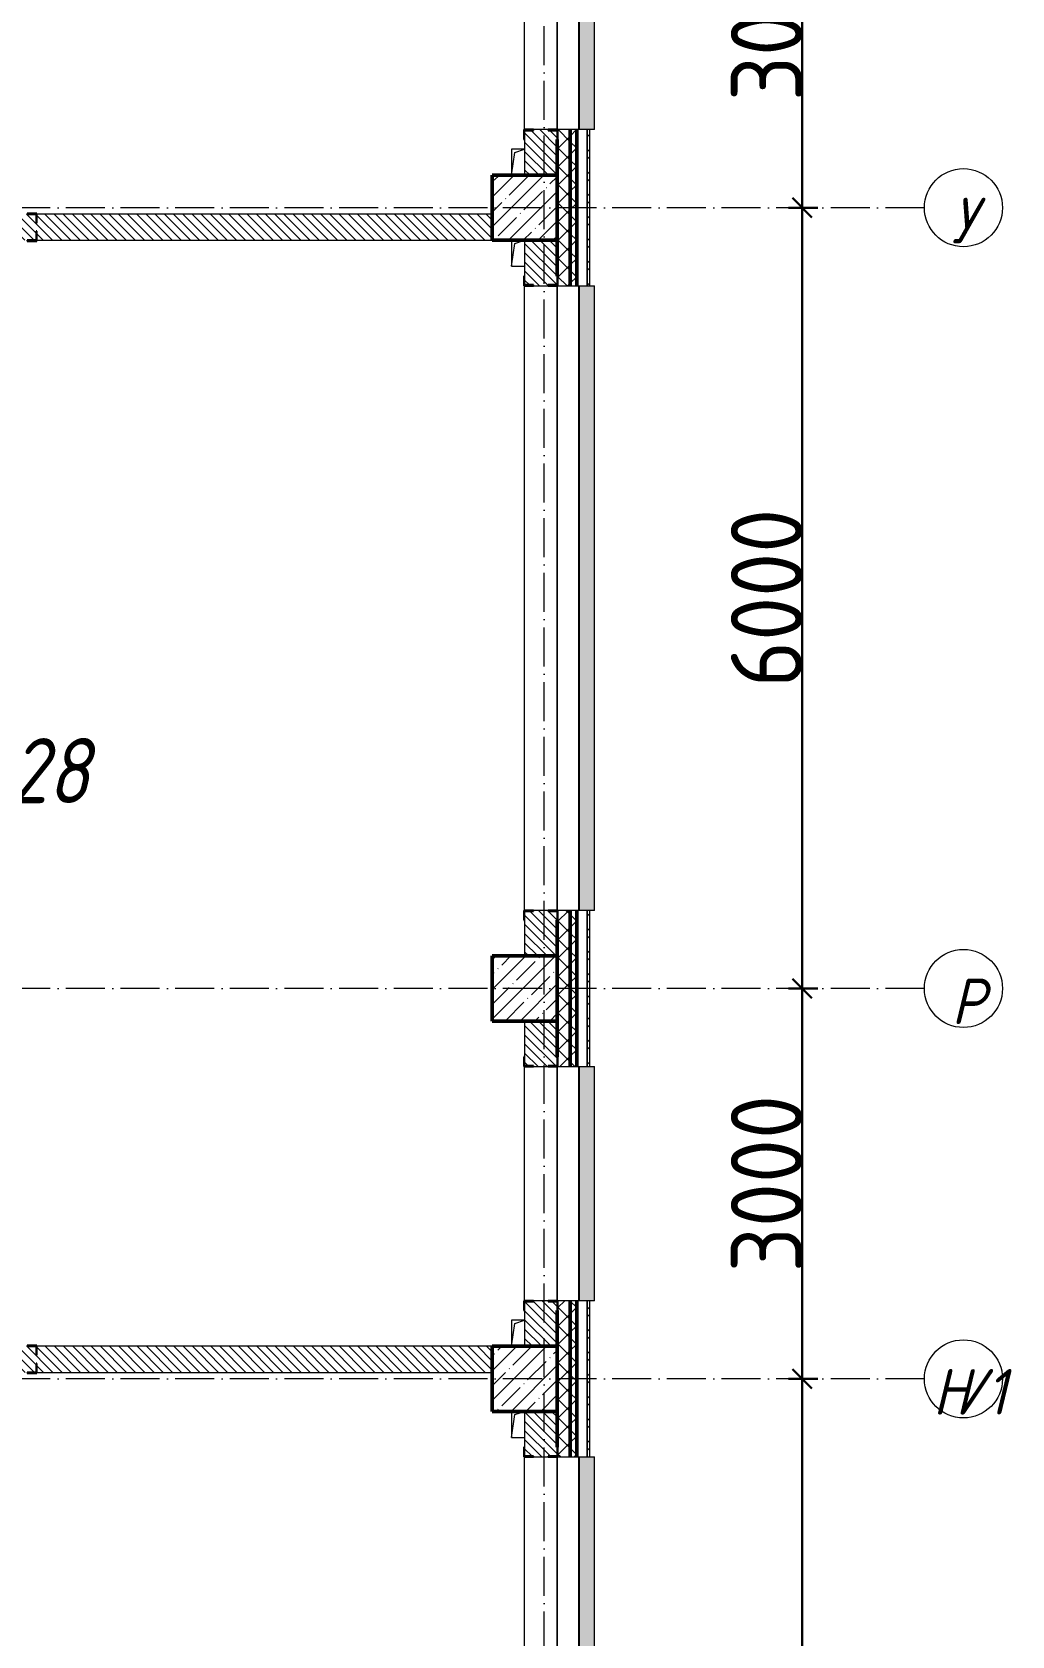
# Model space of a CAD drawing. Header units: millimetres. Extents: x 35697 to 388678, y -91946 to 171347.
# Drawn here: x 380983 to 388518, y -63507 to -51182 of the extents above; entities that cross this region are included whole.
import ezdxf

# ---------------------------------------------------------------- set-up
doc = ezdxf.new("R2010")
doc.units = ezdxf.units.MM
doc.linetypes.add('50_200_ШТРИХ_1Т_ш5_п1_п1_', pattern=[700, 500, -100, 0, -100])
for name, color, linetype, lineweight in [('A-____-____-DIMS', 7, 'Continuous', 9), ('A-GENM-____-MCUT', 7, 'Continuous', 25), ('A-GENM-____-OTLN', 7, 'Continuous', 9), ('A-GENM-____-OTLN-1', 7, 'Continuous', 25), ('A-GLAZ-____-OTLN', 7, 'Continuous', 9), ('A-WALL-____-MCUT-2', 7, 'Continuous', 50), ('A-WALL-____-MCUT-3', 7, 'Continuous', 9), ('A-WALL-____-OTLN', 7, 'Continuous', 9), ('A-WALL-____-PATT-1', 7, 'Continuous', 9), ('A-WALL-FNSH-MCUT-1', 7, 'Continuous', 9), ('S-COLS-____-MCUT', 7, 'Continuous', 50), ('S-COLS-____-OTLN', 7, 'Continuous', 9), ('S-GRID-____-IDEN', 7, 'Continuous', 9), ('S-GRID-____-OTLN-1', 7, '50_200_ШТРИХ_1Т_ш5_п1_п1_', 9), ('Марки помещений', 7, 'Continuous', 9), ('стяжа', 7, 'Continuous', 30)]:
    doc.layers.add(name, color=color, linetype=linetype, lineweight=lineweight)
doc.layers.add('A-GLAZ-____-OTLN-1', color=7, linetype='Continuous', lineweight=9, true_color=0xc0c0c0)
doc.styles.add('ISOCPEUR_I', font='isocpeui.ttf', dxfattribs={"width": 0.9, "height": 2.5})
doc.styles.add('ISOCPEUR_I_2', font='isocpeui.ttf', dxfattribs={"width": 0.85, "height": 2.3})
doc.styles.add('ISOCPEUR_I_9', font='isocpeui.ttf', dxfattribs={"width": 0.9, "height": 250})
doc.styles.add('СПДС', font='isocpeur.ttf', dxfattribs={"width": 0.9})
doc.dimstyles.new('ISO-2_5_0_9К_БОЛЬШОЙ_ОСИ', dxfattribs={"dimscale": 304.8, "dimtxt": 248.995294, "dimasz": 0.492126, "dimexe": 0.393701, "dimexo": 0, "dimgap": 0, "dimtad": 1, "dimdec": 0, "dimzin": 0, "dimdsep": 46, "dimtxsty": 'ISOCPEUR_I_9', "dimblk1": 'OBLIQUE', "dimblk2": 'OBLIQUE', "dimsah": 1, "dimcen": 0.09, "dimdle": 0.393701, "dimazin": 0, "dimtfac": 1, "dimtdec": 4, "dimtix": 1, "dimtmove": 0, "dimatfit": 3, "dimfxl": 1, "dimtvp": 1, "dimtolj": 1, "dimtzin": 0, "dimarcsym": 2})
pattern_1 = [(135, (283770.707, -86863.456), (-35.35534, -35.35534), [])]
pattern_2 = [(45, (283770.71, -86863.46), (-70.71068, 70.71068), []), (135, (283770.71, -86863.46), (-70.71068, -70.71068), [])]

# ---------------------------------------------------------------- blocks, each defined once
blk = doc.blocks.new('BSC_Колонна _Прямоугольная - 500х500-V31-АР1_План отверстий 3 этажа в осях 1-64_А-ГГ')
at = {"layer": 'S-COLS-____-OTLN'}
h = blk.add_hatch(dxfattribs=at)
h.set_pattern_fill('FP_68', color=256, style=0, pattern_type=2)
h.set_pattern_definition([(45, (-101000, -25331.04), (-114.04925, 114.04925), []), (45, (-100885.95, -25331.04), (-114.04925, 114.04925), [201.613, -40.323, 3.353, -36.97])])
h.paths.add_polyline_path([(-250, -250), (250, -250), (250, 250), (-250, 250)], flags=0)
at = {"layer": 'S-COLS-____-MCUT'}
for p, q in [((250, 250), (-250, 250)), ((-250, 250), (-250, -250)), ((250, -250), (250, 250)), ((-250, -250), (250, -250))]:
    blk.add_line(p, q, dxfattribs=at)
blk = doc.blocks.new('BSC_Колонна _Прямоугольная - 500х500-V33-АР1_План отверстий 3 этажа в осях 1-64_А-ГГ')
at = {"layer": 'S-COLS-____-OTLN'}
h = blk.add_hatch(dxfattribs=at)
h.set_pattern_fill('FP_70', color=256, style=0, pattern_type=2)
h.set_pattern_definition([(45, (-101000, -34331.04), (-114.04925, 114.04925), []), (45, (-100885.95, -34331.04), (-114.04925, 114.04925), [201.613, -40.323, 3.353, -36.97])])
h.paths.add_polyline_path([(-250, -250), (250, -250), (250, 250), (-250, 250), (-250, -56)], flags=0)
at = {"layer": 'S-COLS-____-MCUT'}
for p, q in [((250, 250), (-250, 250)), ((-250, 250), (-250, -250)), ((250, -250), (250, 250)), ((-250, -250), (250, -250))]:
    blk.add_line(p, q, dxfattribs=at)
blk = doc.blocks.new('BSC_Колонна _Прямоугольная - 500х500-V39-АР1_План отверстий 3 этажа в осях 1-64_А-ГГ')
at = {"layer": 'S-COLS-____-OTLN'}
h = blk.add_hatch(dxfattribs=at)
h.set_pattern_fill('FP_76', color=256, style=0, pattern_type=2)
h.set_pattern_definition([(45, (-101000, -28331.04), (-114.04925, 114.04925), []), (45, (-100885.95, -28331.04), (-114.04925, 114.04925), [201.613, -40.323, 3.353, -36.97])])
h.paths.add_polyline_path([(-250, -250), (250, -250), (250, 250), (-250, 250), (-250, -76)], flags=0)
at = {"layer": 'S-COLS-____-MCUT'}
for p, q in [((250, 250), (-250, 250)), ((-250, 250), (-250, -250)), ((250, -250), (250, 250)), ((-250, -250), (250, -250))]:
    blk.add_line(p, q, dxfattribs=at)
blk = doc.blocks.new('Фахверк_СКБ_Уголок - 250_2700-27497298-АР1_План отверстий 3 этажа в осях 1-64_А-ГГ')
at = {"layer": 'A-GENM-____-MCUT'}
for p, q in [((200, 181), (125, 181)), ((125, 181), (125, 106)), ((131, 106), (131, 175)), ((131, 175), (200, 175)), ((200, 175), (200, 181)), ((125, 106), (131, 106)), ((131, -6), (125, -6)), ((125, -6), (125, -81)), ((125, -81), (200, -81)), ((131, -75), (131, -6)), ((200, -75), (131, -75)), ((200, -81), (200, -75))]:
    blk.add_line(p, q, dxfattribs=at)
blk = doc.blocks.new('Фахверк_СКБ_Уголок - 200_3550-28267367-АР1_План отверстий 3 этажа в осях 1-64_А-ГГ')
at = {"layer": 'A-GENM-____-MCUT'}
for p, q in [((200, 156), (125, 156)), ((125, 156), (125, 81)), ((131, 81), (131, 150)), ((131, 150), (200, 150)), ((200, 150), (200, 156)), ((125, 81), (131, 81)), ((131, 19), (125, 19)), ((125, 19), (125, -56)), ((131, -50), (131, 19)), ((125, -56), (200, -56)), ((200, -50), (131, -50)), ((200, -56), (200, -50))]:
    blk.add_line(p, q, dxfattribs=at)
blk = doc.blocks.new('AR_Отверстие прямоугольное _в плите_ - AR_Отверстие прямоугольное _в плите_-V179-АР1_План отверстий 3 этажа в осях 1-64_А-ГГ')
at = {"layer": 'A-GENM-____-OTLN'}
for p, q in [((50, 100), (-50, 100)), ((-50, 100), (-50, -100)), ((-50, -100), (-25, 75)), ((-25, 75), (50, 100))]:
    blk.add_line(p, q, dxfattribs=at)
blk = doc.blocks.new('AR_Отверстие прямоугольное _в плите_ - AR_Отверстие прямоугольное _в плите_-V178-АР1_План отверстий 3 этажа в осях 1-64_А-ГГ')
at = {"layer": 'A-GENM-____-OTLN'}
for p, q in [((-50, 100), (-50, -100)), ((-50, -100), (-25, 75)), ((-25, 75), (50, 100)), ((-50, -100), (50, -100))]:
    blk.add_line(p, q, dxfattribs=at)
blk = doc.blocks.new('Отлив_СКБ - Отлив витража_120_НВФ-31885687-АР1_План отверстий 3 этажа в осях 1-64_А-ГГ')
at = {"layer": 'A-GLAZ-____-OTLN-1'}
for points in [[(0, 0), (0, -2), (1800, -2), (1800, 0), (534, 0)], [(0, -2), (0, -120), (1800, -120), (1800, -2), (534, -2)]]:
    blk.add_hatch(color=256, dxfattribs=at).paths.add_polyline_path(points, flags=0)
at = {"layer": 'A-GLAZ-____-OTLN'}
for p, q in [((0, 0), (1800, 0)), ((1800, -2), (0, -2)), ((0, -120), (0, -83)), ((0, -120), (1800, -120)), ((1800, -83), (1800, -120))]:
    blk.add_line(p, q, dxfattribs=at)
blk = doc.blocks.new('Отлив_СКБ - Отлив витража_120_НВФ-31885688-АР1_План отверстий 3 этажа в осях 1-64_А-ГГ')
at = {"layer": 'A-GLAZ-____-OTLN-1'}
for points in [[(4275, -2), (4800, -2), (4800, 0), (0, 0), (0, -2), (740, -2)], [(4275, -120), (4800, -120), (4800, -2), (0, -2), (0, -120), (740, -120)]]:
    blk.add_hatch(color=256, dxfattribs=at).paths.add_polyline_path(points, flags=0)
at = {"layer": 'A-GLAZ-____-OTLN'}
for p, q in [((0, 0), (4800, 0)), ((4800, -2), (0, -2)), ((0, -120), (0, -83)), ((0, -120), (4800, -120)), ((4800, -83), (4800, -120))]:
    blk.add_line(p, q, dxfattribs=at)
blk = doc.blocks.new('Ось сетки - Круг_Ø6_00__ISO-2_5_0_9K_-25732049-АР1_План отверстий 3 этажа в осях 1-64_А-ГГ')
at = {"layer": 'S-GRID-____-IDEN'}
blk.add_circle((0, 0), 3, dxfattribs=at)
blk = doc.blocks.new('_Oblique')
at = {"color": 0, "linetype": 'ByBlock', "lineweight": -2}
blk.add_line((-0.5, -0.5), (0.5, 0.5), dxfattribs=at)
blk = doc.blocks.new('*D2097')
at = {"layer": 'A-____-____-DIMS', "color": 0, "lineweight": -2, "transparency": 16777216}
for p, q in [((386905, -67652), (386905, -61412)), ((386799, -61532), (387025, -61532)), ((386799, -67532), (387025, -67532))]:
    blk.add_line(p, q, dxfattribs=at)
at = {"layer": 'Defpoints', "color": 0, "transparency": 16777216}
for p in [(386799, -61532), (386905, -61532), (386799, -67532)]:
    blk.add_point(p, dxfattribs=at)
at = {"layer": 'A-____-____-DIMS', "color": 0, "lineweight": -2, "transparency": 16777216, "xscale": 150, "yscale": 150, "zscale": 150}
for p, rotation in [((386905, -61532), 90), ((386905, -67532), 270)]:
    blk.add_blockref('_Oblique', p, dxfattribs=dict(at, rotation=rotation))
at = {"layer": 'A-____-____-DIMS', "color": 0, "transparency": 16777216, "insert": (386631, -64532), "char_height": 548.6, "attachment_point": 5, "rotation": 90, "style": 'СПДС'}
blk.add_mtext('\\A1;6000', dxfattribs=at)
blk = doc.blocks.new('*D2098')
at = {"layer": 'A-____-____-DIMS', "color": 0, "lineweight": -2, "transparency": 16777216}
for p, q in [((386905, -61652), (386905, -58412)), ((386799, -58532), (387025, -58532)), ((386799, -61532), (387025, -61532))]:
    blk.add_line(p, q, dxfattribs=at)
at = {"layer": 'Defpoints', "color": 0, "transparency": 16777216}
for p in [(386799, -58532), (386905, -58532), (386799, -61532)]:
    blk.add_point(p, dxfattribs=at)
at = {"layer": 'A-____-____-DIMS', "color": 0, "lineweight": -2, "transparency": 16777216, "xscale": 150, "yscale": 150, "zscale": 150}
for p, rotation in [((386905, -58532), 90), ((386905, -61532), 270)]:
    blk.add_blockref('_Oblique', p, dxfattribs=dict(at, rotation=rotation))
at = {"layer": 'A-____-____-DIMS', "color": 0, "transparency": 16777216, "insert": (386631, -60032), "char_height": 548.6, "attachment_point": 5, "rotation": 90, "style": 'СПДС'}
blk.add_mtext('\\A1;3000', dxfattribs=at)
blk = doc.blocks.new('*D2099')
at = {"layer": 'A-____-____-DIMS', "color": 0, "lineweight": -2, "transparency": 16777216}
for p, q in [((386905, -58652), (386905, -52412)), ((386799, -52532), (387025, -52532)), ((386799, -58532), (387025, -58532))]:
    blk.add_line(p, q, dxfattribs=at)
at = {"layer": 'Defpoints', "color": 0, "transparency": 16777216}
for p in [(386799, -52532), (386905, -52532), (386799, -58532)]:
    blk.add_point(p, dxfattribs=at)
at = {"layer": 'A-____-____-DIMS', "color": 0, "lineweight": -2, "transparency": 16777216, "xscale": 150, "yscale": 150, "zscale": 150}
for p, rotation in [((386905, -52532), 90), ((386905, -58532), 270)]:
    blk.add_blockref('_Oblique', p, dxfattribs=dict(at, rotation=rotation))
at = {"layer": 'A-____-____-DIMS', "color": 0, "transparency": 16777216, "insert": (386631, -55532), "char_height": 548.6, "attachment_point": 5, "rotation": 90, "style": 'СПДС'}
blk.add_mtext('\\A1;6000', dxfattribs=at)
blk = doc.blocks.new('*D2100')
at = {"layer": 'A-____-____-DIMS', "color": 0, "lineweight": -2, "transparency": 16777216}
for p, q in [((386905, -52652), (386905, -49412)), ((386799, -49532), (387025, -49532)), ((386799, -52532), (387025, -52532))]:
    blk.add_line(p, q, dxfattribs=at)
at = {"layer": 'Defpoints', "color": 0, "transparency": 16777216}
for p in [(386799, -49532), (386905, -49532), (386799, -52532)]:
    blk.add_point(p, dxfattribs=at)
at = {"layer": 'A-____-____-DIMS', "color": 0, "lineweight": -2, "transparency": 16777216, "xscale": 150, "yscale": 150, "zscale": 150}
for p, rotation in [((386905, -49532), 90), ((386905, -52532), 270)]:
    blk.add_blockref('_Oblique', p, dxfattribs=dict(at, rotation=rotation))
at = {"layer": 'A-____-____-DIMS', "color": 0, "transparency": 16777216, "insert": (386631, -51032), "char_height": 548.6, "attachment_point": 5, "rotation": 90, "style": 'СПДС'}
blk.add_mtext('\\A1;3000', dxfattribs=at)
blk = doc.blocks.new('3эт')
at = {"layer": 'S-GRID-____-OTLN-1', "color": 251, "ltscale": 0.6, "true_color": 0x636466}
for p, q in [((384920.7, -91346.1), (384920.7, -36982.5)), ((387845.1, -52532.4), (376792, -52532.4)), ((387845.1, -58532.4), (376792, -58532.4)), ((387845.1, -61532.4), (376792, -61532.4))]:
    blk.add_line(p, q, dxfattribs=at)
at = {"layer": 'S-GRID-____-IDEN', "char_height": 350, "attachment_point": 1, "style": 'ISOCPEUR_I'}
for s, insert, width in [('\\fISOCPEUR|b0|i1|c204|p34|;\\W.9;У', (388052.3, -52456.3), 223.671), ('\\fISOCPEUR|b0|i1|c204|p34|;\\W.9;Р', (388052.3, -58456.3), 223.671), ('\\fISOCPEUR|b0|i1|c204|p34|;\\W.9;Н', (387909.6, -61456.3), 223.671), ('/1', (388094.2, -61456.3), 346.329)]:
    blk.add_mtext(s, dxfattribs=dict(at, insert=insert, width=width))
at = {"layer": 'A-____-____-DIMS'}
for base, p1, p2, override, picture, middle in [((386904.9, -49532.4), (386798.9, -52532.4), (386798.9, -49532.4), {"dimtxt": 1.8, "dimpost": '<>', "dimtxsty": 'СПДС', "dimfxl": 3000}, '*D2100', (386630.6, -51032.4)), ((386904.9, -52532.4), (386798.9, -58532.4), (386798.9, -52532.4), {"dimtxt": 1.8, "dimpost": '<>', "dimtxsty": 'СПДС', "dimfxl": 6000}, '*D2099', (386630.6, -55532.4)), ((386904.9, -58532.4), (386798.9, -61532.4), (386798.9, -58532.4), {"dimtxt": 1.8, "dimpost": '<>', "dimtxsty": 'СПДС', "dimfxl": 3000}, '*D2098', (386630.6, -60032.4)), ((386904.9, -61532.4), (386798.9, -67532.4), (386798.9, -61532.4), {"dimtxt": 1.8, "dimpost": '<>', "dimtxsty": 'СПДС', "dimfxl": 6000}, '*D2097', (386630.6, -64532.4))]:
    dim = blk.add_linear_dim(base=base, p1=p1, p2=p2, angle=90, dimstyle='ISO-2_5_0_9К_БОЛЬШОЙ_ОСИ', override=override, dxfattribs=at)
    dim.commit()
    dim.dimension.update_dxf_attribs({"geometry": picture, "text_midpoint": middle})

msp = doc.modelspace()

# ---------------------------------------------------------------- hatches: boundary and pattern name
at = {"layer": 'A-WALL-____-PATT-1'}
h = msp.add_hatch(dxfattribs=at)
h.set_pattern_fill('FP_1', color=256, style=0, pattern_type=2)
h.set_pattern_definition(pattern_2)
h.paths.add_polyline_path([(385121, -88882), (385121, -87932), (385027, -87932), (385027, -88007), (385021, -88007), (385021, -88882)], flags=0)
h.paths.add_polyline_path([(385027, -86132), (385121, -86132), (385121, -84932), (385027, -84932), (385027, -85007), (385021, -85007), (385021, -86057), (385027, -86057), (385027, -86129)], flags=0)
h.paths.add_polyline_path([(385121, -83132), (385121, -81932), (385027, -81932), (385027, -82007), (385021, -82007), (385021, -83057), (385027, -83057), (385027, -83132)], flags=0)
h.paths.add_polyline_path([(385121, -80132), (385121, -78932), (385027, -78932), (385027, -79007), (385021, -79007), (385021, -80057), (385027, -80057), (385027, -80132)], flags=0)
h.paths.add_polyline_path([(385027, -77132), (385121, -77132), (385121, -75932), (385027, -75932), (385027, -76007), (385021, -76007), (385021, -77057), (385027, -77057), (385027, -77126)], flags=0)
h.paths.add_polyline_path([(385027, -71132), (385121, -71132), (385121, -69932), (385027, -69932), (385027, -70007), (385021, -70007), (385021, -71057), (385027, -71057), (385027, -71126)], flags=0)
h.paths.add_polyline_path([(385027, -68132), (385121, -68132), (385121, -66932), (385027, -66932), (385027, -67007), (385021, -67007), (385021, -68057), (385027, -68057), (385027, -68126)], flags=0)
h.paths.add_polyline_path([(385121, -65132), (385121, -63932), (385027, -63932), (385027, -64007), (385021, -64007), (385021, -65057), (385027, -65057), (385027, -65132)], flags=0)
h.paths.add_polyline_path([(385027, -62132), (385121, -62132), (385121, -60932), (385027, -60932), (385027, -61007), (385021, -61007), (385021, -62057), (385027, -62057), (385027, -62126)], flags=0)
h.paths.add_polyline_path([(385121, -59132), (385121, -57932), (385027, -57932), (385027, -58007), (385021, -58007), (385021, -59057), (385027, -59057), (385027, -59132)], flags=0)
h.paths.add_polyline_path([(385121, -53132), (385121, -51932), (385027, -51932), (385027, -52007), (385021, -52007), (385021, -53057), (385027, -53057), (385027, -53132)], flags=0)
h.paths.add_polyline_path([(385027, -50132), (385121, -50132), (385121, -48932), (385027, -48932), (385027, -49007), (385021, -49007), (385021, -50057), (385027, -50057), (385027, -50126)], flags=0)
h.paths.add_polyline_path([(385121, -47132), (385121, -45932), (385027, -45932), (385027, -46007), (385021, -46007), (385021, -47057), (385027, -47057), (385027, -47132)], flags=0)
h.paths.add_polyline_path([(385121, -41132), (385121, -40067), (385021, -40067), (385021, -41057), (385027, -41057), (385027, -41132)], flags=0)
h = msp.add_hatch(dxfattribs=at)
h.set_pattern_fill('FP_1', color=256, style=0, pattern_type=2)
h.set_pattern_definition(pattern_2)
h.paths.add_polyline_path([(385121, -88932), (385171, -88932), (385171, -87932), (385121, -87932), (385121, -88882)], flags=0)
h.paths.add_polyline_path([(385121, -86132), (385171, -86132), (385171, -84932), (385121, -84932), (385121, -86129)], flags=0)
h.paths.add_polyline_path([(385171, -83132), (385171, -81932), (385121, -81932), (385121, -83132)], flags=0)
h.paths.add_polyline_path([(385171, -80132), (385171, -78932), (385121, -78932), (385121, -80132)], flags=0)
h.paths.add_polyline_path([(385121, -77132), (385171, -77132), (385171, -75932), (385121, -75932), (385121, -76669)], flags=0)
h.paths.add_polyline_path([(385121, -71132), (385171, -71132), (385171, -69932), (385121, -69932), (385121, -70649)], flags=0)
h.paths.add_polyline_path([(385171, -68132), (385171, -66932), (385121, -66932), (385121, -68132)], flags=0)
h.paths.add_polyline_path([(385171, -65132), (385171, -63932), (385121, -63932), (385121, -65132)], flags=0)
h.paths.add_polyline_path([(385121, -62132), (385171, -62132), (385171, -60932), (385121, -60932), (385121, -62049)], flags=0)
h.paths.add_polyline_path([(385121, -59132), (385171, -59132), (385171, -57932), (385121, -57932), (385121, -58608)], flags=0)
h.paths.add_polyline_path([(385121, -53132), (385171, -53132), (385171, -51932), (385121, -51932), (385121, -52588)], flags=0)
h.paths.add_polyline_path([(385171, -50132), (385171, -48932), (385121, -48932), (385121, -50132)], flags=0)
h.paths.add_polyline_path([(385121, -47132), (385171, -47132), (385171, -45932), (385121, -45932), (385121, -46568)], flags=0)
h.paths.add_polyline_path([(385121, -41132), (385171, -41132), (385171, -40067), (385121, -40067), (385121, -40548)], flags=0)
h = msp.add_hatch(dxfattribs=at)
h.set_pattern_fill('FP_3', color=256, style=0, pattern_type=2)
h.set_pattern_definition([(45, (283770.71, -86863.46), (-85.53659, 85.53659), []), (45, (283827.73, -86863.46), (-85.53659, 85.53659), [])])
h.paths.add_polyline_path([(385251, -89032), (385271, -89032), (385271, -87932), (385251, -87932), (385251, -89012)], flags=0)
h.paths.add_polyline_path([(385271, -86132), (385271, -84932), (385251, -84932), (385251, -86132)], flags=0)
h.paths.add_polyline_path([(385251, -83132), (385271, -83132), (385271, -81932), (385251, -81932), (385251, -82689)], flags=0)
h.paths.add_polyline_path([(385251, -80132), (385271, -80132), (385271, -78932), (385251, -78932), (385251, -80109)], flags=0)
h.paths.add_polyline_path([(385271, -77132), (385271, -75932), (385251, -75932), (385251, -77132)], flags=0)
h.paths.add_polyline_path([(385271, -71132), (385271, -69932), (385251, -69932), (385251, -71132)], flags=0)
h.paths.add_polyline_path([(385271, -68132), (385271, -66932), (385251, -66932), (385251, -68132)], flags=0)
h.paths.add_polyline_path([(385271, -65132), (385271, -63932), (385251, -63932), (385251, -65132)], flags=0)
h.paths.add_polyline_path([(385251, -62132), (385271, -62132), (385271, -60932), (385251, -60932), (385251, -62049)], flags=0)
h.paths.add_polyline_path([(385271, -59132), (385271, -57932), (385251, -57932), (385251, -59132)], flags=0)
h.paths.add_polyline_path([(385271, -53132), (385271, -51932), (385251, -51932), (385251, -53132)], flags=0)
h.paths.add_polyline_path([(385251, -50132), (385271, -50132), (385271, -48932), (385251, -48932), (385251, -50008)], flags=0)
h.paths.add_polyline_path([(385271, -47132), (385271, -45932), (385251, -45932), (385251, -47132)], flags=0)
h.paths.add_polyline_path([(385271, -41132), (385271, -40067), (385251, -40067), (385251, -41132)], flags=0)
h = msp.add_hatch(dxfattribs=at)
h.set_pattern_fill('FP_6', color=256, style=0, pattern_type=2)
h.set_pattern_definition(pattern_1)
h.paths.add_polyline_path([(384952, -52282), (385021, -52282), (385021, -51938), (384952, -51938), (384952, -51932), (384840, -51932), (384840, -51938), (384771, -51938), (384771, -52282)], flags=0)
h.paths.add_polyline_path([(384952, -50132), (384952, -50126), (385021, -50126), (385021, -49782), (384771, -49782), (384771, -50126), (384840, -50126), (384840, -50132)], flags=0)
h = msp.add_hatch(dxfattribs=at)
h.set_pattern_fill('FP_6', color=256, style=0, pattern_type=2)
h.set_pattern_definition(pattern_1)
h.paths.add_polyline_path([(384502, -52782), (384521, -52782), (384521, -52582), (381021, -52582), (381021, -52651), (381015, -52651), (381015, -52582), (377521, -52582), (377521, -52782), (381015, -52782), (381015, -52713), (381021, -52713), (381021, -52782), (382735, -52782)], flags=0)
h = msp.add_hatch(dxfattribs=at)
h.set_pattern_fill('FP_6', color=256, style=0, pattern_type=2)
h.set_pattern_definition(pattern_1)
h.paths.add_polyline_path([(384771, -58282), (385021, -58282), (385021, -57938), (384952, -57938), (384952, -57932), (384840, -57932), (384840, -57938), (384771, -57938), (384771, -58007)], flags=0)
h.paths.add_polyline_path([(384840, -53132), (384952, -53132), (384952, -53126), (385021, -53126), (385021, -52782), (384771, -52782), (384771, -53126), (384840, -53126)], flags=0)
h = msp.add_hatch(dxfattribs=at)
h.set_pattern_fill('FP_6', color=256, style=0, pattern_type=2)
h.set_pattern_definition(pattern_1)
h.paths.add_polyline_path([(384771, -61282), (385021, -61282), (385021, -60938), (384952, -60938), (384952, -60932), (384840, -60932), (384840, -60938), (384771, -60938), (384771, -61189)], flags=0)
h.paths.add_polyline_path([(384952, -59132), (384952, -59126), (385021, -59126), (385021, -58782), (384771, -58782), (384771, -59126), (384840, -59126), (384840, -59132)], flags=0)
h = msp.add_hatch(dxfattribs=at)
h.set_pattern_fill('FP_6', color=256, style=0, pattern_type=2)
h.set_pattern_definition(pattern_1)
h.paths.add_polyline_path([(384521, -61482), (384521, -61282), (381021, -61282), (381021, -61351), (381015, -61351), (381015, -61282), (377521, -61282), (377521, -61482), (381015, -61482), (381015, -61413), (381021, -61413), (381021, -61482), (384502, -61482)], flags=0)
h = msp.add_hatch(dxfattribs=at)
h.set_pattern_fill('FP_6', color=256, style=0, pattern_type=2)
h.set_pattern_definition(pattern_1)
h.paths.add_polyline_path([(385021, -67282), (385021, -66938), (384952, -66938), (384952, -66932), (384840, -66932), (384840, -66938), (384771, -66938), (384771, -67282)], flags=0)
h.paths.add_polyline_path([(384952, -65132), (384952, -65126), (385021, -65126), (385021, -63938), (384952, -63938), (384952, -63932), (384840, -63932), (384840, -63938), (384771, -63938), (384771, -65126), (384840, -65126), (384840, -65132)], flags=0)
h.paths.add_polyline_path([(384840, -62132), (384952, -62132), (384952, -62126), (385021, -62126), (385021, -61782), (384771, -61782), (384771, -62126), (384840, -62126)], flags=0)

# ---------------------------------------------------------------- linework, layer by layer
at = {"layer": 'A-WALL-____-MCUT-2'}
for p, q in [((385021, -52007), (385021, -52282)), ((385121, -53132), (385121, -51932)), ((385171, -53132), (385171, -51932)), ((385021, -52782), (385021, -53057)), ((385021, -58007), (385021, -58282)), ((385021, -58282), (385021, -58007)), ((385121, -59132), (385121, -57932)), ((385171, -59132), (385171, -57932)), ((385021, -58782), (385021, -59057)), ((385021, -59057), (385021, -58782)), ((385021, -61007), (385021, -61282)), ((385021, -61282), (385021, -61007)), ((385121, -62132), (385121, -60932)), ((385171, -62132), (385171, -60932)), ((385021, -61782), (385021, -62057)), ((385021, -62057), (385021, -61782))]:
    msp.add_line(p, q, dxfattribs=at)
at = {"layer": 'A-WALL-____-MCUT-3'}
for p, q in [((384771, -52007), (384771, -52282)), ((384952, -51932), (384840, -51932)), ((385251, -51932), (385027, -51932)), ((385251, -53132), (385251, -51932)), ((384521, -52582), (381021, -52582)), ((381021, -52782), (384521, -52782)), ((384771, -52782), (384771, -53057)), ((384840, -53132), (384952, -53132)), ((385027, -53132), (385251, -53132)), ((384771, -58007), (384771, -58282)), ((384952, -57932), (384840, -57932)), ((385251, -57932), (385027, -57932)), ((385251, -59132), (385251, -57932)), ((384771, -58782), (384771, -59057)), ((384840, -59132), (384952, -59132)), ((385027, -59132), (385251, -59132)), ((384771, -61007), (384771, -61282)), ((384952, -60932), (384840, -60932)), ((385251, -60932), (385027, -60932)), ((385251, -62132), (385251, -60932)), ((384521, -61282), (381021, -61282)), ((381021, -61482), (384521, -61482)), ((384771, -61782), (384771, -62057)), ((384840, -62132), (384952, -62132)), ((385027, -62132), (385251, -62132))]:
    msp.add_line(p, q, dxfattribs=at)
at = {"layer": 'A-WALL-____-OTLN'}
for p, q in [((384771, -51932), (384771, -50132)), ((385021, -51932), (385021, -50132)), ((385021, -50132), (385021, -51932)), ((384771, -57932), (384771, -53132)), ((385021, -57932), (385021, -53132)), ((385021, -53132), (385021, -57932)), ((384771, -60932), (384771, -59132)), ((385021, -60932), (385021, -59132)), ((385021, -59132), (385021, -60932)), ((384771, -63932), (384771, -62132)), ((385021, -63932), (385021, -62132)), ((385021, -62132), (385021, -63932))]:
    msp.add_line(p, q, dxfattribs=at)
at = {"layer": 'A-WALL-FNSH-MCUT-1'}
for p, q in [((385271, -51932), (385251, -51932)), ((385251, -51932), (385251, -53132)), ((385271, -53132), (385271, -51932)), ((385251, -53132), (385271, -53132)), ((385271, -57932), (385251, -57932)), ((385251, -57932), (385251, -59132)), ((385271, -59132), (385271, -57932)), ((385251, -59132), (385271, -59132)), ((385271, -60932), (385251, -60932)), ((385251, -60932), (385251, -62132)), ((385271, -62132), (385271, -60932)), ((385251, -62132), (385271, -62132))]:
    msp.add_line(p, q, dxfattribs=at)

# ---------------------------------------------------------------- block references
at = {"layer": 'A-GENM-____-OTLN'}
for name, p in [('AR_Отверстие прямоугольное _в плите_ - AR_Отверстие прямоугольное _в плите_-V179-АР1_План отверстий 3 этажа в осях 1-64_А-ГГ', (384721, -52182)), ('AR_Отверстие прямоугольное _в плите_ - AR_Отверстие прямоугольное _в плите_-V178-АР1_План отверстий 3 этажа в осях 1-64_А-ГГ', (384721, -52882)), ('AR_Отверстие прямоугольное _в плите_ - AR_Отверстие прямоугольное _в плите_-V179-АР1_План отверстий 3 этажа в осях 1-64_А-ГГ', (384721, -61182)), ('AR_Отверстие прямоугольное _в плите_ - AR_Отверстие прямоугольное _в плите_-V178-АР1_План отверстий 3 этажа в осях 1-64_А-ГГ', (384721, -61882))]:
    msp.add_blockref(name, p, dxfattribs=at)
at = {"layer": 'A-GENM-____-OTLN-1'}
for name, p, rotation in [('Фахверк_СКБ_Уголок - 250_2700-27497298-АР1_План отверстий 3 этажа в осях 1-64_А-ГГ', (384846, -51807), 269.9999999999999), ('Фахверк_СКБ_Уголок - 200_3550-28267367-АР1_План отверстий 3 этажа в осях 1-64_А-ГГ', (381146, -52632), 180), ('Фахверк_СКБ_Уголок - 250_2700-27497298-АР1_План отверстий 3 этажа в осях 1-64_А-ГГ', (384946, -53257), 89.9999999999999), ('Фахверк_СКБ_Уголок - 250_2700-27497298-АР1_План отверстий 3 этажа в осях 1-64_А-ГГ', (384846, -57807), 269.9999999999999), ('Фахверк_СКБ_Уголок - 250_2700-27497298-АР1_План отверстий 3 этажа в осях 1-64_А-ГГ', (384946, -59257), 89.9999999999999), ('Фахверк_СКБ_Уголок - 250_2700-27497298-АР1_План отверстий 3 этажа в осях 1-64_А-ГГ', (384846, -60807), 269.9999999999999), ('Фахверк_СКБ_Уголок - 200_3550-28267367-АР1_План отверстий 3 этажа в осях 1-64_А-ГГ', (381146, -61332), 180), ('Фахверк_СКБ_Уголок - 250_2700-27497298-АР1_План отверстий 3 этажа в осях 1-64_А-ГГ', (384946, -62257), 89.9999999999999)]:
    msp.add_blockref(name, p, dxfattribs=dict(at, rotation=rotation))
at = {"layer": 'A-GLAZ-____-OTLN', "rotation": 90}
for name, p in [('Отлив_СКБ - Отлив витража_120_НВФ-31885687-АР1_План отверстий 3 этажа в осях 1-64_А-ГГ', (385188, -51932)), ('Отлив_СКБ - Отлив витража_120_НВФ-31885688-АР1_План отверстий 3 этажа в осях 1-64_А-ГГ', (385188, -57932)), ('Отлив_СКБ - Отлив витража_120_НВФ-31885687-АР1_План отверстий 3 этажа в осях 1-64_А-ГГ', (385188, -60932)), ('Отлив_СКБ - Отлив витража_120_НВФ-31885687-АР1_План отверстий 3 этажа в осях 1-64_А-ГГ', (385188, -63932))]:
    msp.add_blockref(name, p, dxfattribs=at)
at = {"layer": 'S-COLS-____-OTLN'}
for name, p in [('BSC_Колонна _Прямоугольная - 500х500-V33-АР1_План отверстий 3 этажа в осях 1-64_А-ГГ', (384771, -52532)), ('BSC_Колонна _Прямоугольная - 500х500-V39-АР1_План отверстий 3 этажа в осях 1-64_А-ГГ', (384771, -58532)), ('BSC_Колонна _Прямоугольная - 500х500-V31-АР1_План отверстий 3 этажа в осях 1-64_А-ГГ', (384771, -61532))]:
    msp.add_blockref(name, p, dxfattribs=at)
at = {"layer": 'S-GRID-____-IDEN', "xscale": 99.99999999999993, "yscale": 99.99999999999993, "zscale": 99.99999999999993, "rotation": 89.9999999999998}
for p in [(388145, -52532), (388145, -58532), (388145, -61532)]:
    msp.add_blockref('Ось сетки - Круг_Ø6_00__ISO-2_5_0_9K_-25732049-АР1_План отверстий 3 этажа в осях 1-64_А-ГГ', p, dxfattribs=at)
at = {"layer": 'стяжа'}
msp.add_blockref('3эт', (0, 0), dxfattribs=at)

# ---------------------------------------------------------------- texts
at = {"layer": 'Марки помещений', "insert": (380097, -56608), "char_height": 500, "width": 785.65, "attachment_point": 1, "style": 'ISOCPEUR_I_2'}
msp.add_mtext('3.028', dxfattribs=at)

doc.saveas('drawing.dxf')
